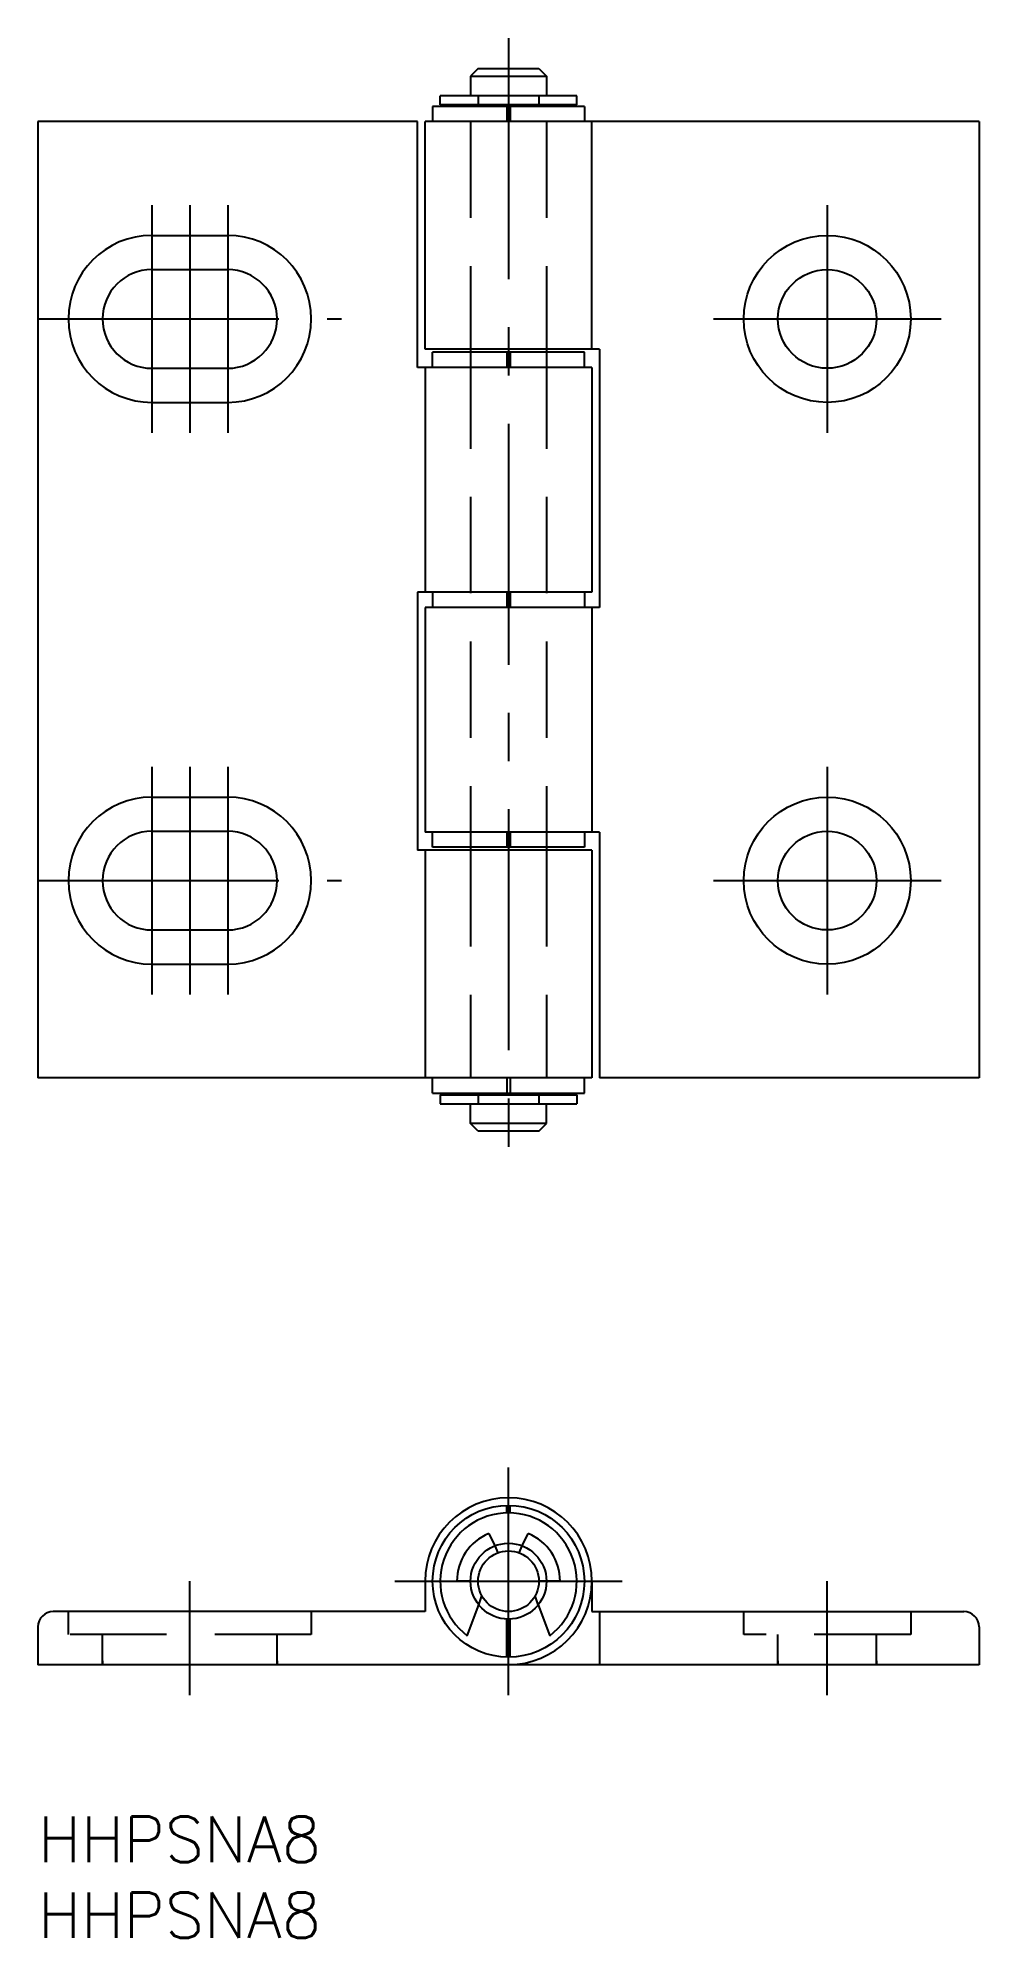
# Model space of a CAD drawing. Extents: x 0 to 62, y -8 to 117.
import ezdxf

# ---------------------------------------------------------------- set-up
doc = ezdxf.new("R2010")
doc.units = 0
doc.header["$LTSCALE"] = 0.5
doc.linetypes.add('CENTER', pattern=[50.8, 31.75, -6.35, 6.35, -6.35])
doc.linetypes.add('DASHED', pattern=[19.05, 12.7, -6.35])
for name, color, linetype in [('MSM_CENTER', 1, 'CENTER'), ('MSM_CONTINUOUS', 7, 'CONTINUOUS'), ('MSM_DASHED', 4, 'DASHED'), ('MSM_PART_NUMBER', 7, 'CONTINUOUS')]:
    doc.layers.add(name, color=color, linetype=linetype)
doc.styles.get("Standard").update_dxf_attribs({"font": 'txt.shx', "height": 3, "bigfont": 'bigfont.shx'})

# ---------------------------------------------------------------- blocks, each defined once
blk = doc.blocks.new('*U26')
at = {"layer": 'MSM_PART_NUMBER'}
blk.add_text('HHPSNA8', height=3, dxfattribs=at).set_placement((0, -3))
blk = doc.blocks.new('*U27')
at = {"layer": 'MSM_PART_NUMBER'}
blk.add_text('HHPSNA8', height=3, dxfattribs=at).set_placement((0, -8))

msp = doc.modelspace()

# ---------------------------------------------------------------- linework, layer by layer
at = {"layer": 'MSM_CENTER'}
for p, q in [((31, 117.15), (31, 43.15)), ((7.5, 106.15), (7.5, 91.15)), ((10, 106.15), (10, 91.15)), ((12.5, 106.15), (12.5, 91.15)), ((52, 106.15), (52, 91.15)), ((0, 98.65), (20, 98.65)), ((44.5, 98.65), (59.5, 98.65)), ((7.5, 69.15), (7.5, 54.15)), ((10, 69.15), (10, 54.15)), ((12.5, 69.15), (12.5, 54.15)), ((52, 69.15), (52, 54.15)), ((0, 61.65), (20, 61.65)), ((44.5, 61.65), (59.5, 61.65)), ((31, 8), (31, 23)), ((10, 8), (10, 15.5)), ((23.5, 15.5), (38.5, 15.5)), ((52, 8), (52, 15.5))]:
    msp.add_line(p, q, dxfattribs=at)
at = {"layer": 'MSM_CONTINUOUS'}
for p, q in [((29, 115.15), (28.5, 114.65)), ((29, 115.15), (33, 115.15)), ((33, 115.15), (33.5, 114.65)), ((28.5, 114.65), (33.5, 114.65)), ((28.5, 114.65), (28.5, 113.35)), ((33.5, 114.65), (33.5, 113.35)), ((36, 112.65), (26, 112.65)), ((26, 112.65), (26, 111.65)), ((35.5, 113.35), (26.5, 113.35)), ((26.5, 112.75), (26.5, 113.35)), ((35.5, 112.75), (26.5, 112.75)), ((28.5, 112.65), (28.5, 112.75)), ((30.9, 112.65), (30.9, 111.65)), ((31.1, 112.65), (31.1, 111.65)), ((33.5, 112.65), (33.5, 112.75)), ((35.5, 112.75), (35.5, 113.35)), ((36, 112.65), (36, 111.65)), ((25, 111.65), (0, 111.65)), ((0, 111.65), (0, 48.65)), ((25, 95.45), (25, 111.65)), ((62, 111.65), (25.5, 111.65)), ((25.5, 96.65), (25.5, 111.65)), ((36.5, 96.65), (36.5, 111.65)), ((62, 111.65), (62, 48.65)), ((7.5, 104.15), (12.5, 104.15)), ((7.5, 101.9), (12.5, 101.9)), ((37, 96.65), (25.5, 96.65)), ((36, 96.45), (26, 96.45)), ((26, 95.45), (26, 96.45)), ((28.5, 96.65), (28.5, 96.45)), ((30.9, 96.45), (30.9, 95.45)), ((31.1, 96.45), (31.1, 95.45)), ((33.5, 96.65), (33.5, 96.45)), ((36, 95.45), (36, 96.45)), ((37, 96.65), (37, 79.65)), ((7.5, 95.4), (12.5, 95.4)), ((36.5, 95.45), (25, 95.45)), ((25.5, 95.45), (25.5, 80.65)), ((36.5, 95.45), (36.5, 80.65)), ((7.5, 93.15), (12.5, 93.15)), ((25, 80.65), (25, 63.65)), ((36.5, 80.65), (25, 80.65)), ((26, 80.65), (26, 79.65)), ((30.9, 80.65), (30.9, 79.65)), ((31.1, 80.65), (31.1, 79.65)), ((36, 80.65), (36, 79.65)), ((25.5, 79.65), (25.5, 64.85)), ((37, 79.65), (25.5, 79.65)), ((36.5, 79.65), (36.5, 64.85)), ((7.5, 67.15), (12.5, 67.15)), ((7.5, 64.9), (12.5, 64.9)), ((37, 64.85), (25.5, 64.85)), ((26, 63.85), (26, 64.85)), ((36, 63.85), (26, 63.85)), ((28.5, 63.85), (28.5, 63.65)), ((30.9, 64.85), (30.9, 63.85)), ((31.1, 64.85), (31.1, 63.85)), ((33.5, 63.85), (33.5, 63.65)), ((36, 64.85), (36, 63.85)), ((37, 64.85), (37, 48.65)), ((36.5, 63.65), (25, 63.65)), ((25.5, 63.65), (25.5, 48.65)), ((36.5, 63.65), (36.5, 48.65)), ((7.5, 58.4), (12.5, 58.4)), ((7.5, 56.15), (12.5, 56.15)), ((36.5, 48.65), (0, 48.65)), ((26, 47.65), (26, 48.65)), ((26, 47.65), (36, 47.65)), ((28.5, 47.55), (28.5, 47.65)), ((30.9, 48.65), (30.9, 47.65)), ((31.1, 48.65), (31.1, 47.65)), ((33.5, 47.55), (33.5, 47.65)), ((36, 47.65), (36, 48.65)), ((62, 48.65), (37, 48.65)), ((26.5, 47.55), (35.5, 47.55)), ((26.5, 47.55), (26.5, 46.95)), ((26.5, 46.95), (35.5, 46.95)), ((28.5, 45.65), (28.5, 46.95)), ((33.5, 45.65), (33.5, 46.95)), ((35.5, 47.55), (35.5, 46.95)), ((29, 45.15), (28.5, 45.65)), ((33.5, 45.65), (28.5, 45.65)), ((33, 45.15), (29, 45.15)), ((33, 45.15), (33.5, 45.65)), ((30.9, 20), (30.9, 20.5)), ((31.1, 20), (31.1, 20.5)), ((29.7, 18.64), (30.09, 17.83)), ((31.91, 17.83), (32.3, 18.64)), ((25.5, 15.5), (25.5, 13.5)), ((28.5, 15.5), (27.6, 15.5)), ((34.4, 15.5), (33.5, 15.5)), ((36.5, 15.5), (36.5, 13.5)), ((28.28, 11.91), (29.04, 13.95)), ((32.96, 13.95), (33.72, 11.91)), ((25.5, 13.5), (1, 13.5)), ((30.9, 10.5), (30.9, 13)), ((31.1, 10.5), (31.1, 13)), ((36.5, 13.5), (61, 13.5)), ((37, 13.5), (37, 10)), ((0, 12.5), (0, 10)), ((62, 12.5), (62, 10)), ((62, 10), (0, 10))]:
    msp.add_line(p, q, dxfattribs=at)
for centre, radius in [((52, 98.65), 5.5), ((52, 98.65), 3.25), ((52, 61.65), 5.5), ((52, 61.65), 3.25), ((31, 15.5), 5), ((31, 15.5), 2.5), ((31, 15.5), 2)]:
    msp.add_circle(centre, radius, dxfattribs=at)
for centre, radius, start, end in [((7.5, 98.65), 5.5, 90.0001, 269.9999), ((12.5, 98.65), 5.5, 270.0001, 89.9999), ((7.5, 98.65), 3.25, 90, 270), ((12.5, 98.65), 3.25, 270, 90), ((7.5, 61.65), 5.5, 90.0001, 269.9999), ((12.5, 61.65), 5.5, 270.0001, 89.9999), ((7.5, 61.65), 3.25, 90, 270), ((12.5, 61.65), 3.25, 270, 90), ((31, 15.5), 5.5, 270, 180), ((31, 15.5), 4.5, 307.1631, 232.8369), ((31, 15.5), 3.4, 112.4795, 180), ((31, 15.5), 3.4, 0, 67.5205), ((1, 12.5), 1, 90, 180), ((61, 12.5), 1, 360, 90)]:
    msp.add_arc(centre, radius, start, end, dxfattribs=at)
at = {"layer": 'MSM_DASHED'}
for p, q in [((29, 113.35), (29, 112.75)), ((33, 113.35), (33, 112.75)), ((28.5, 111.65), (28.5, 96.65)), ((33.5, 111.65), (33.5, 96.65)), ((28.5, 96.45), (28.5, 63.85)), ((33.5, 96.45), (33.5, 63.85)), ((28.5, 63.65), (28.5, 48.65)), ((33.5, 63.65), (33.5, 48.65)), ((29, 47.55), (29, 46.95)), ((33, 47.55), (33, 46.95)), ((30.09, 17.83), (30.3, 17.37)), ((31.7, 17.37), (31.91, 17.83)), ((28.5, 15.5), (29, 15.5)), ((33.5, 15.5), (33, 15.5)), ((29.04, 13.95), (29.25, 14.53)), ((32.96, 13.95), (32.75, 14.53)), ((2, 12), (2, 13.5)), ((18, 13.5), (18, 12)), ((46.5, 12), (46.5, 13.5)), ((57.5, 13.5), (57.5, 12)), ((18, 12), (2, 12)), ((4.25, 10), (4.25, 12)), ((15.75, 10), (15.75, 12)), ((57.5, 12), (46.5, 12)), ((48.75, 10), (48.75, 12)), ((55.25, 10), (55.25, 12)), ((4.25, 10.25), (4.25, 10)), ((15.75, 10.25), (15.75, 10)), ((48.75, 10.25), (48.75, 10)), ((55.25, 10.25), (55.25, 10))]:
    msp.add_line(p, q, dxfattribs=at)

# ---------------------------------------------------------------- block references
at = {"layer": 'MSM_CONTINUOUS'}
for name in ['*U26', '*U27']:
    msp.add_blockref(name, (0, 0), dxfattribs=at)

doc.saveas('drawing.dxf')
